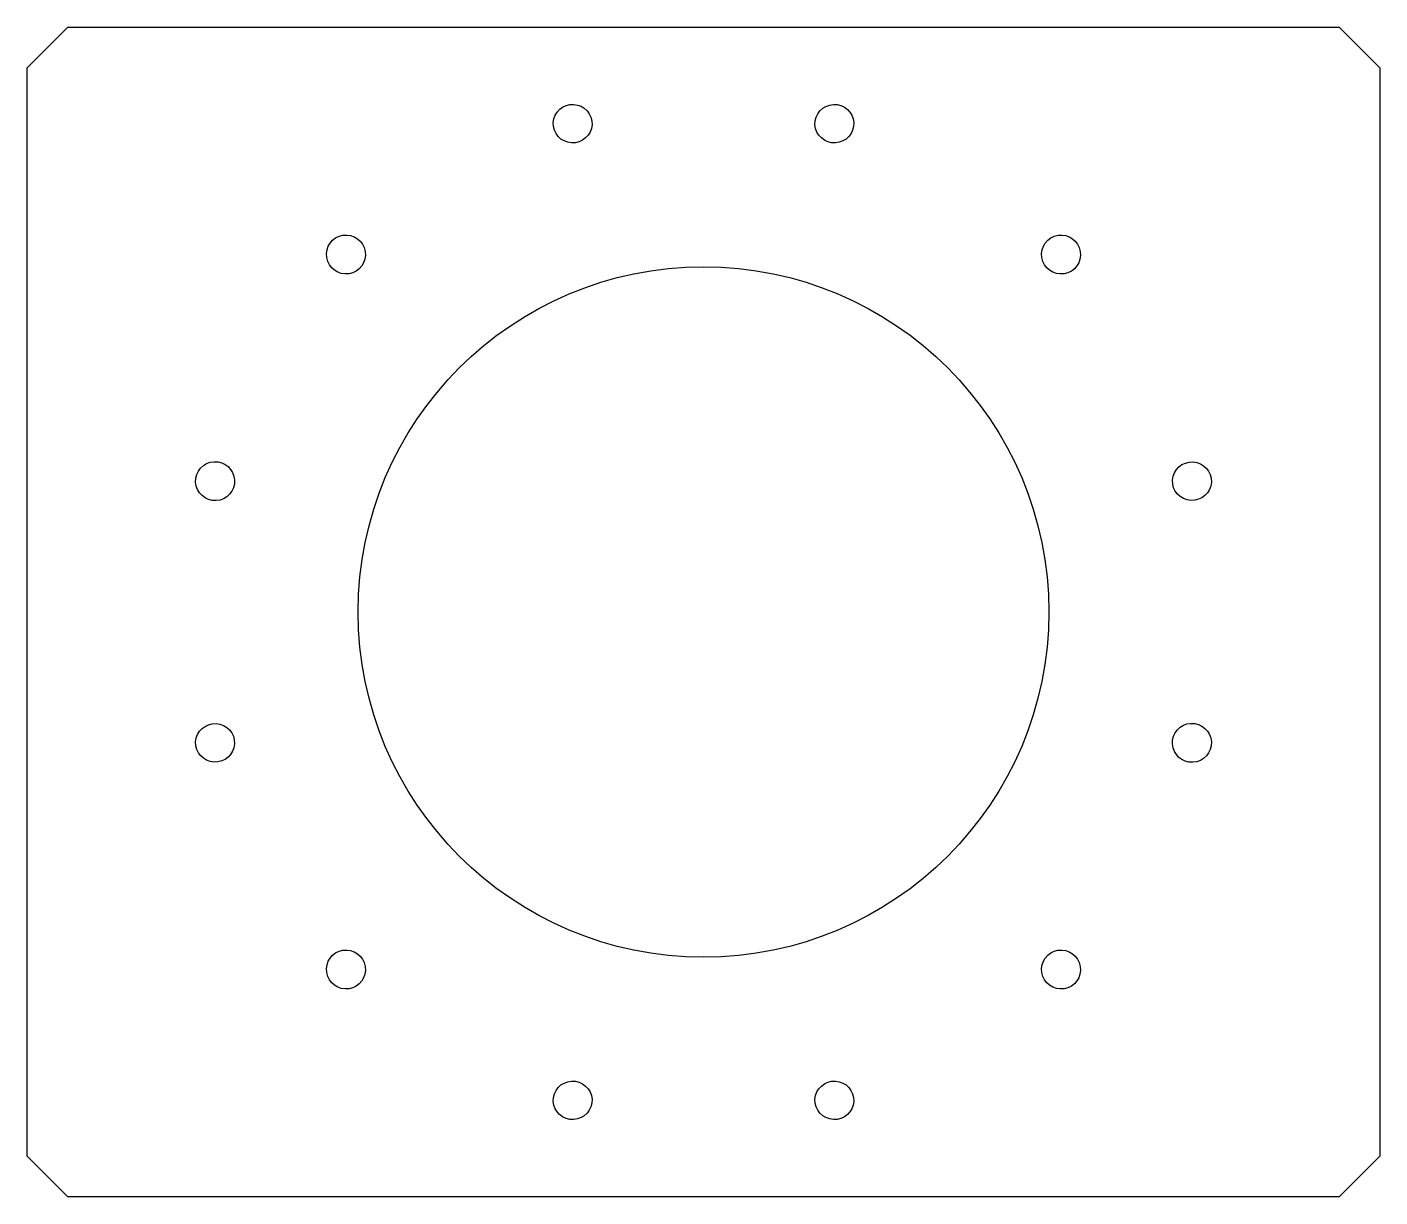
# Model space of a CAD drawing. Extents: x 0 to 1665, y 0 to 1440.
import ezdxf

# ---------------------------------------------------------------- set-up
doc = ezdxf.new("R2010")
doc.units = 0
doc.layers.get('0').update_dxf_attribs({"color": 2, "linetype": 'CONTINUOUS'})

msp = doc.modelspace()

# ---------------------------------------------------------------- linework, layer by layer
at = {"color": 2, "linetype": 'CONTINUOUS'}
msp.add_lwpolyline([(0, 50), (0, 1390), (50, 1440), (1615, 1440), (1665, 1390), (1665, 50), (1615, 0), (50, 0)], close=True, dxfattribs=at)
for points in [[(647.48, 1322.36, -0.9874968), (695.41, 1319.84, -0.9874968)], [(969.61, 1319.84, -0.9866679), (1017.54, 1322.35, -0.9866679)], [(368.77, 1156.28, -0.9999765), (416.18, 1163.79, -0.9999765)], [(1248.84, 1156.28, -0.9999765), (1296.25, 1163.79, -0.9999765)], [(407.5, 720, -1), (1257.5, 720, -1)], [(207.44, 879.81, -0.9998711), (255.38, 882.33, -0.9998711)], [(1409.64, 882.32, -0.9874968), (1457.57, 879.8, -0.9874968)], [(1409.63, 557.68, -0.999882), (1457.57, 560.19, -0.999882)], [(207.44, 560.2, -0.9866679), (255.37, 557.69, -0.9866679)], [(368.76, 276.22, -0.9999765), (416.17, 283.73, -0.9999765)], [(1248.83, 276.21, -0.9999765), (1296.24, 283.72, -0.9999765)], [(647.47, 117.65, -0.9866679), (695.4, 120.16, -0.9866679)], [(969.6, 120.16, -0.9866679), (1017.53, 117.65, -0.9866679)]]:
    msp.add_lwpolyline(points, format="xyb", close=True, dxfattribs=at)

doc.saveas('drawing.dxf')
